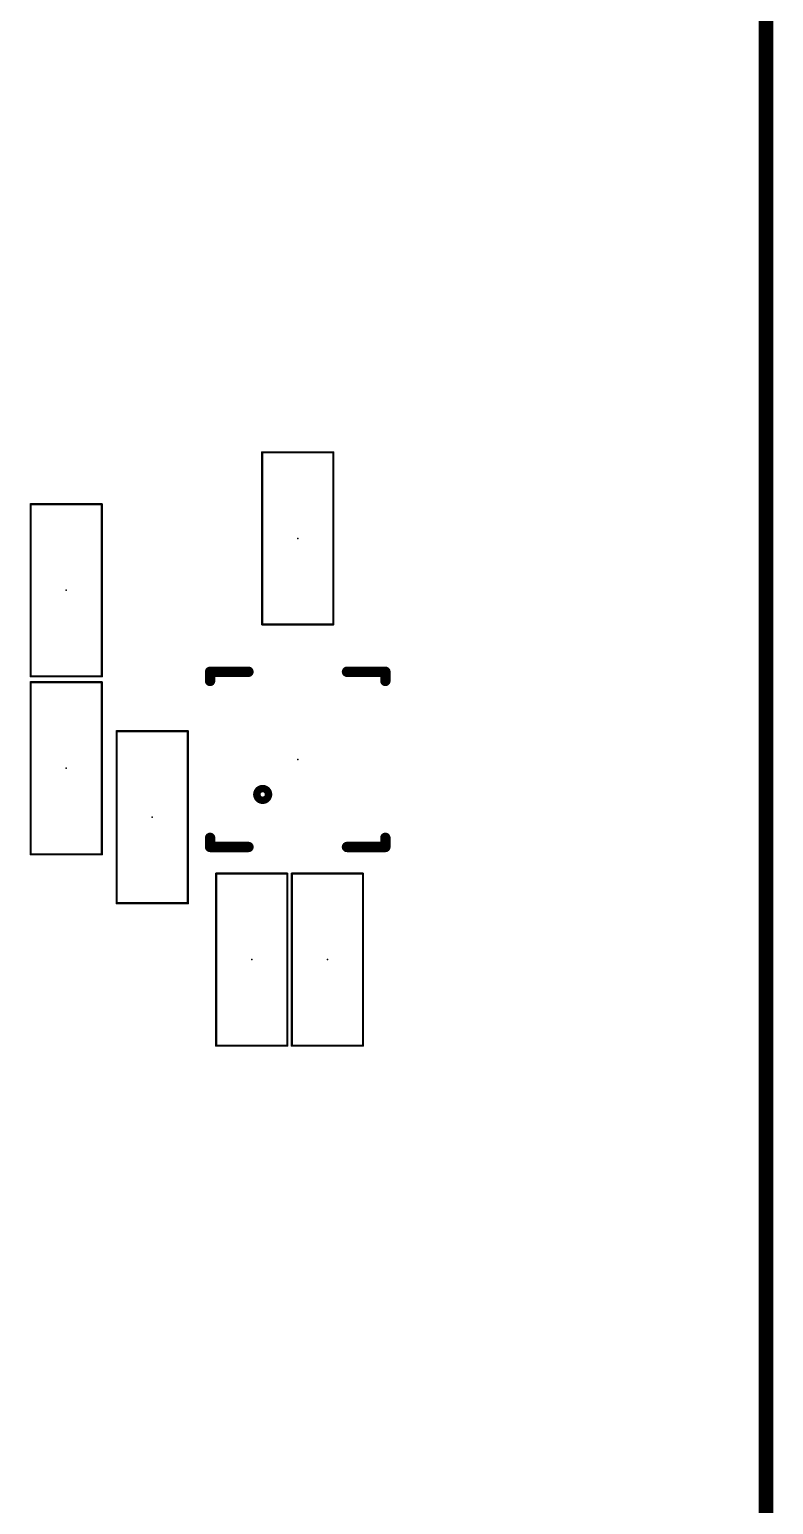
# Model space of a CAD drawing. Extents: x -84 to 55, y -33 to 162.
# Drawn here: x 42.04 to 54.78, y 88.61 to 113.87 of the extents above; entities that cross this region are included whole.
import ezdxf

# ---------------------------------------------------------------- set-up
doc = ezdxf.new("R2010")
doc.units = 0
for name, color, linetype in [('20', 7, 'CONTINUOUS'), ('22', 6, 'CONTINUOUS'), ('24', 7, 'CONTINUOUS')]:
    doc.layers.add(name, color=color, linetype=linetype)

msp = doc.modelspace()

# ---------------------------------------------------------------- linework, layer by layer
at = {"layer": '20', "const_width": 0.254}
msp.add_lwpolyline([(54.6506, 4), (54.6506, 150.9858)], dxfattribs=at)
at = {"layer": '22'}
for points, const_width in [([(46.0248, 106.6387, 1), (46.0248, 106.6197)], 0.0191), ([(46.0343, 106.6292, 1), (46.0153, 106.6292)], 0.0191), ([(47.2535, 106.6292, 1), (47.2345, 106.6292)], 0.0191), ([(47.244, 106.6197, 1), (47.244, 106.6387)], 0.0191), ([(42.0624, 105.7497, 1), (42.0624, 105.7307)], 0.0191), ([(42.0719, 105.7402, 1), (42.0529, 105.7402)], 0.0191), ([(43.2911, 105.7402, 1), (43.2721, 105.7402)], 0.0191), ([(43.2816, 105.7307, 1), (43.2816, 105.7497)], 0.0191), ([(46.0248, 103.6923, 1), (46.0248, 103.6733)], 0.0191), ([(46.0153, 103.6828, 1), (46.0343, 103.6828)], 0.0191), ([(47.2345, 103.6828, 1), (47.2535, 103.6828)], 0.0191), ([(47.244, 103.6733, 1), (47.244, 103.6923)], 0.0191), ([(42.0529, 102.7938, 1), (42.0719, 102.7938)], 0.0191), ([(42.0624, 102.8033, 1), (42.0624, 102.7843)], 0.0191), ([(43.2721, 102.7938, 1), (43.2911, 102.7938)], 0.0191), ([(43.2816, 102.7843, 1), (43.2816, 102.8033)], 0.0191), ([(45.1344, 102.9159, 1), (45.1344, 102.827)], 0.0889), ([(45.1788, 102.8714, 1), (45.09, 102.8714)], 0.0889), ([(45.7912, 102.827, 1), (45.7912, 102.9159)], 0.0889), ([(47.4776, 102.9159, 1), (47.4776, 102.827)], 0.0889), ([(48.1788, 102.8714, 1), (48.09, 102.8714)], 0.0889), ([(48.1344, 102.827, 1), (48.1344, 102.9159)], 0.0889), ([(42.0719, 102.6922, 1), (42.0529, 102.6922)], 0.0191), ([(42.0624, 102.7017, 1), (42.0624, 102.6827)], 0.0191), ([(43.2911, 102.6922, 1), (43.2721, 102.6922)], 0.0191), ([(43.2816, 102.6827, 1), (43.2816, 102.7017)], 0.0191), ([(45.09, 102.7146, 1), (45.1788, 102.7146)], 0.0889), ([(48.09, 102.7146, 1), (48.1788, 102.7146)], 0.0889), ([(43.5451, 101.854, 1), (43.5261, 101.854)], 0.0191), ([(43.5356, 101.8635, 1), (43.5356, 101.8445)], 0.0191), ([(44.7643, 101.854, 1), (44.7453, 101.854)], 0.0191), ([(44.7548, 101.8445, 1), (44.7548, 101.8635)], 0.0191), ([(46.0344, 100.6714, 1), (46.0344, 100.8714, 1), (46.0344, 100.6714)], 0.127), ([(45.1788, 100.0282, 1), (45.09, 100.0282)], 0.0889), ([(48.1788, 100.0282, 1), (48.09, 100.0282)], 0.0889), ([(45.1344, 99.9159, 1), (45.1344, 99.827)], 0.0889), ([(45.09, 99.8714, 1), (45.1788, 99.8714)], 0.0889), ([(45.7912, 99.827, 1), (45.7912, 99.9159)], 0.0889), ([(47.4776, 99.9159, 1), (47.4776, 99.827)], 0.0889), ([(48.09, 99.8714, 1), (48.1788, 99.8714)], 0.0889), ([(48.1344, 99.827, 1), (48.1344, 99.9159)], 0.0889), ([(42.0624, 99.7553, 1), (42.0624, 99.7363)], 0.0191), ([(42.0529, 99.7458, 1), (42.0719, 99.7458)], 0.0191), ([(43.2721, 99.7458, 1), (43.2911, 99.7458)], 0.0191), ([(43.2816, 99.7363, 1), (43.2816, 99.7553)], 0.0191), ([(45.2469, 99.4156, 1), (45.2279, 99.4156)], 0.0191), ([(45.2374, 99.4251, 1), (45.2374, 99.4061)], 0.0191), ([(46.4661, 99.4156, 1), (46.4471, 99.4156)], 0.0191), ([(46.4566, 99.4061, 1), (46.4566, 99.4251)], 0.0191), ([(46.5423, 99.4156, 1), (46.5233, 99.4156)], 0.0191), ([(46.5328, 99.4251, 1), (46.5328, 99.4061)], 0.0191), ([(47.7615, 99.4156, 1), (47.7425, 99.4156)], 0.0191), ([(47.752, 99.4061, 1), (47.752, 99.4251)], 0.0191), ([(43.5356, 98.9171, 1), (43.5356, 98.8981)], 0.0191), ([(43.5261, 98.9076, 1), (43.5451, 98.9076)], 0.0191), ([(44.7453, 98.9076, 1), (44.7643, 98.9076)], 0.0191), ([(44.7548, 98.8981, 1), (44.7548, 98.9171)], 0.0191), ([(45.2374, 96.4787, 1), (45.2374, 96.4597)], 0.0191), ([(46.4566, 96.4597, 1), (46.4566, 96.4787)], 0.0191), ([(46.5328, 96.4787, 1), (46.5328, 96.4597)], 0.0191), ([(47.752, 96.4597, 1), (47.752, 96.4787)], 0.0191), ([(45.2279, 96.4692, 1), (45.2469, 96.4692)], 0.0191), ([(46.4471, 96.4692, 1), (46.4661, 96.4692)], 0.0191), ([(46.5233, 96.4692, 1), (46.5423, 96.4692)], 0.0191), ([(47.7425, 96.4692, 1), (47.7615, 96.4692)], 0.0191)]:
    msp.add_lwpolyline(points, format="xyb", dxfattribs=dict(at, const_width=const_width))
for points, const_width in [([(47.244, 106.6292), (46.0248, 106.6292)], 0.0381), ([(46.0248, 106.6292), (46.0248, 103.6828)], 0.0381), ([(47.244, 103.6828), (47.244, 106.6292)], 0.0381), ([(43.2816, 105.7402), (42.0624, 105.7402)], 0.0381), ([(42.0624, 105.7402), (42.0624, 102.7938)], 0.0381), ([(43.2816, 102.7938), (43.2816, 105.7402)], 0.0381), ([(46.0248, 103.6828), (47.244, 103.6828)], 0.0381), ([(42.0624, 102.7938), (43.2816, 102.7938)], 0.0381), ([(45.1344, 102.7146), (45.1344, 102.8714)], 0.1778), ([(45.1344, 102.8714), (45.7912, 102.8714)], 0.1778), ([(48.1344, 102.8714), (47.4776, 102.8714)], 0.1778), ([(48.1344, 102.7146), (48.1344, 102.8714)], 0.1778), ([(42.0624, 102.6922), (42.0624, 99.7458)], 0.0381), ([(43.2816, 102.6922), (42.0624, 102.6922)], 0.0381), ([(43.2816, 99.7458), (43.2816, 102.6922)], 0.0381), ([(43.5356, 101.854), (43.5356, 98.9076)], 0.0381), ([(44.7548, 101.854), (43.5356, 101.854)], 0.0381), ([(44.7548, 98.9076), (44.7548, 101.854)], 0.0381), ([(45.1344, 100.0282), (45.1344, 99.8714)], 0.1778), ([(48.1344, 100.0282), (48.1344, 99.8714)], 0.1778), ([(45.1344, 99.8714), (45.7912, 99.8714)], 0.1778), ([(48.1344, 99.8714), (47.4776, 99.8714)], 0.1778), ([(42.0624, 99.7458), (43.2816, 99.7458)], 0.0381), ([(45.2374, 99.4156), (45.2374, 96.4692)], 0.0381), ([(46.4566, 99.4156), (45.2374, 99.4156)], 0.0381), ([(46.4566, 96.4692), (46.4566, 99.4156)], 0.0381), ([(46.5328, 99.4156), (46.5328, 96.4692)], 0.0381), ([(47.752, 99.4156), (46.5328, 99.4156)], 0.0381), ([(47.752, 96.4692), (47.752, 99.4156)], 0.0381), ([(43.5356, 98.9076), (44.7548, 98.9076)], 0.0381), ([(45.2374, 96.4692), (46.4566, 96.4692)], 0.0381), ([(46.5328, 96.4692), (47.752, 96.4692)], 0.0381)]:
    msp.add_lwpolyline(points, dxfattribs=dict(at, const_width=const_width))
at = {"layer": '24'}
for p in [(46.6344, 105.156), (42.672, 104.267), (46.6344, 101.3714), (42.672, 101.219), (44.1452, 100.3808), (45.847, 97.9424), (47.1424, 97.9424)]:
    msp.add_point(p, dxfattribs=at)

doc.saveas('drawing.dxf')
